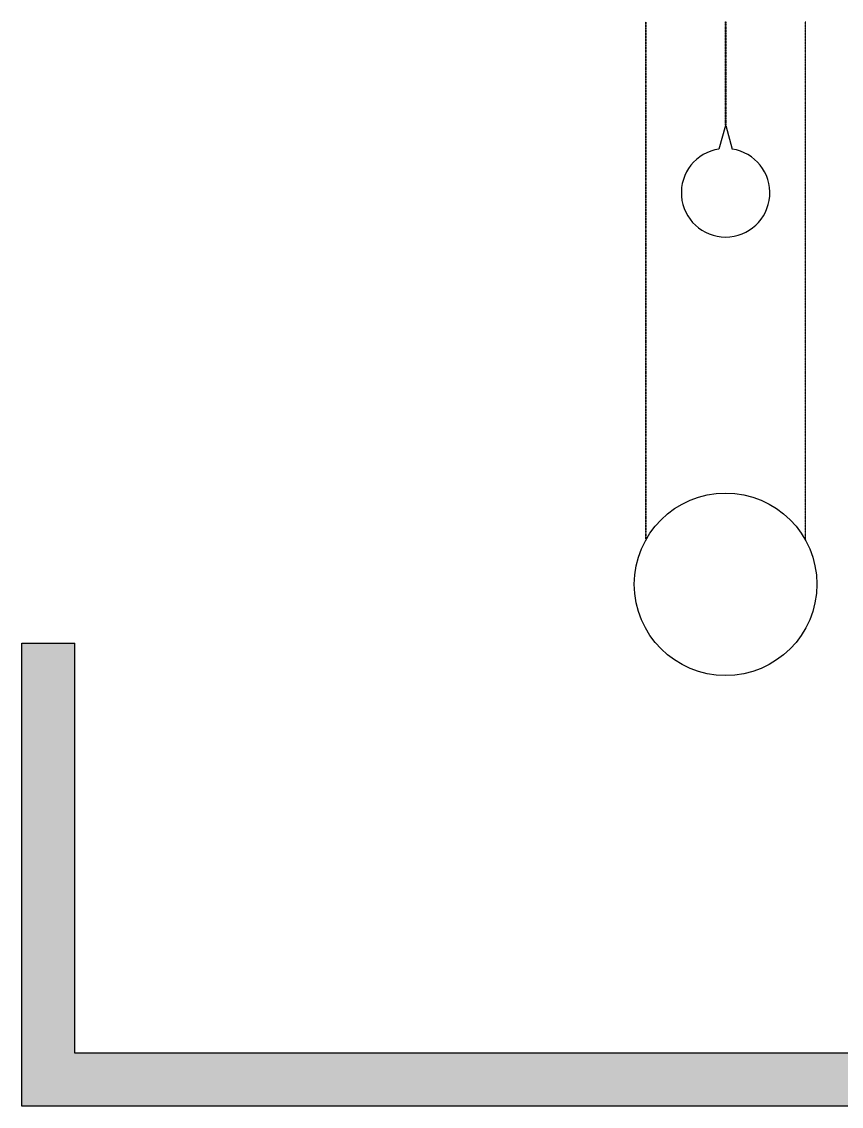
# Model space of a CAD drawing. Header units: inches. Extents: x 741154 to 810950, y 213785 to 295527.
# Drawn here: x 756808 to 766067, y 213785 to 226038 of the extents above; entities that cross this region are included whole.
import ezdxf

# ---------------------------------------------------------------- set-up
doc = ezdxf.new("R2010")
doc.units = ezdxf.units.IN
doc.header["$MEASUREMENT"] = 0

# ---------------------------------------------------------------- blocks, each defined once
blk = doc.blocks.new('*U287')
blk.add_lwpolyline([(-1.5, 1.5), (1.5, 1.5), (1.5, -1.5), (-1.5, -1.5)], close=True)
blk = doc.blocks.new('*U288')
at = {"color": 0, "linetype": 'ByBlock', "lineweight": -2, "transparency": 16777216}
for p in [(0, 5838), (0, 5832), (0, 5826), (0, 5820), (0, 5814), (0, 5808), (0, 5802), (0, 5796), (0, 5790), (0, 5784), (0, 5778), (0, 5772), (0, 5766), (0, 5760), (0, 5754), (0, 5748), (0, 5742), (0, 5736), (0, 5730), (0, 5724), (0, 5718), (0, 5712), (0, 5706), (0, 5700), (0, 5694), (0, 5688), (0, 5682), (0, 5676), (0, 5670), (0, 5664), (0, 5658), (0, 5652), (0, 5646), (0, 5640), (0, 5634), (0, 5628), (0, 5622), (0, 5616), (0, 5610), (0, 5604), (0, 5598), (0, 5592), (0, 5586), (0, 5580), (0, 5574), (0, 5568), (0, 5562), (0, 5556), (0, 5550), (0, 5544), (0, 5538), (0, 5532), (0, 5526), (0, 5520), (0, 5514), (0, 5508), (0, 5502), (0, 5496), (0, 5490), (0, 5484), (0, 5478), (0, 5472), (0, 5466), (0, 5460), (0, 5454), (0, 5448), (0, 5442), (0, 5436), (0, 5430), (0, 5424), (0, 5418), (0, 5412), (0, 5406), (0, 5400), (0, 5394), (0, 5388), (0, 5382), (0, 5376), (0, 5370), (0, 5364), (0, 5358), (0, 5352), (0, 5346), (0, 5340), (0, 5334), (0, 5328), (0, 5322), (0, 5316), (0, 5310), (0, 5304), (0, 5298), (0, 5292), (0, 5286), (0, 5280), (0, 5274), (0, 5268), (0, 5262), (0, 5256), (0, 5250), (0, 5244), (0, 5238), (0, 5232), (0, 5226), (0, 5220), (0, 5214), (0, 5208), (0, 5202), (0, 5196), (0, 5190), (0, 5184), (0, 5178), (0, 5172), (0, 5166), (0, 5160), (0, 5154), (0, 5148), (0, 5142), (0, 5136), (0, 5130), (0, 5124), (0, 5118), (0, 5112), (0, 5106), (0, 5100), (0, 5094), (0, 5088), (0, 5082), (0, 5076), (0, 5070), (0, 5064), (0, 5058), (0, 5052), (0, 5046), (0, 5040), (0, 5034), (0, 5028), (0, 5022), (0, 5016), (0, 5010), (0, 5004), (0, 4998), (0, 4992), (0, 4986), (0, 4980), (0, 4974), (0, 4968), (0, 4962), (0, 4956), (0, 4950), (0, 4944), (0, 4938), (0, 4932), (0, 4926), (0, 4920), (0, 4914), (0, 4908), (0, 4902), (0, 4896), (0, 4890), (0, 4884), (0, 4878), (0, 4872), (0, 4866), (0, 4860), (0, 4854), (0, 4848), (0, 4842), (0, 4836), (0, 4830), (0, 4824), (0, 4818), (0, 4812), (0, 4806), (0, 4800), (0, 4794), (0, 4788), (0, 4782), (0, 4776), (0, 4770), (0, 4764), (0, 4758), (0, 4752), (0, 4746), (0, 4740), (0, 4734), (0, 4728), (0, 4722), (0, 4716), (0, 4710), (0, 4704), (0, 4698), (0, 4692), (0, 4686), (0, 4680), (0, 4674), (0, 4668), (0, 4662), (0, 4656), (0, 4650), (0, 4644), (0, 4638), (0, 4632), (0, 4626), (0, 4620), (0, 4614), (0, 4608), (0, 4602), (0, 4596), (0, 4590), (0, 4584), (0, 4578), (0, 4572), (0, 4566), (0, 4560), (0, 4554), (0, 4548), (0, 4542), (0, 4536), (0, 4530), (0, 4524), (0, 4518), (0, 4512), (0, 4506), (0, 4500), (0, 4494), (0, 4488), (0, 4482), (0, 4476), (0, 4470), (0, 4464), (0, 4458), (0, 4452), (0, 4446), (0, 4440), (0, 4434), (0, 4428), (0, 4422), (0, 4416), (0, 4410), (0, 4404), (0, 4398), (0, 4392), (0, 4386), (0, 4380), (0, 4374), (0, 4368), (0, 4362), (0, 4356), (0, 4350), (0, 4344), (0, 4338), (0, 4332), (0, 4326), (0, 4320), (0, 4314), (0, 4308), (0, 4302), (0, 4296), (0, 4290), (0, 4284), (0, 4278), (0, 4272), (0, 4266), (0, 4260), (0, 4254), (0, 4248), (0, 4242), (0, 4236), (0, 4230), (0, 4224), (0, 4218), (0, 4212), (0, 4206), (0, 4200), (0, 4194), (0, 4188), (0, 4182), (0, 4176), (0, 4170), (0, 4164), (0, 4158), (0, 4152), (0, 4146), (0, 4140), (0, 4134), (0, 4128), (0, 4122), (0, 4116), (0, 4110), (0, 4104), (0, 4098), (0, 4092), (0, 4086), (0, 4080), (0, 4074), (0, 4068), (0, 4062), (0, 4056), (0, 4050), (0, 4044), (0, 4038), (0, 4032), (0, 4026), (0, 4020), (0, 4014), (0, 4008), (0, 4002), (0, 3996), (0, 3990), (0, 3984), (0, 3978), (0, 3972), (0, 3966), (0, 3960), (0, 3954), (0, 3948), (0, 3942), (0, 3936), (0, 3930), (0, 3924), (0, 3918), (0, 3912), (0, 3906), (0, 3900), (0, 3894), (0, 3888), (0, 3882), (0, 3876), (0, 3870), (0, 3864), (0, 3858), (0, 3852), (0, 3846), (0, 3840), (0, 3834), (0, 3828), (0, 3822), (0, 3816), (0, 3810), (0, 3804), (0, 3798), (0, 3792), (0, 3786), (0, 3780), (0, 3774), (0, 3768), (0, 3762), (0, 3756), (0, 3750), (0, 3744), (0, 3738), (0, 3732), (0, 3726), (0, 3720), (0, 3714), (0, 3708), (0, 3702), (0, 3696), (0, 3690), (0, 3684), (0, 3678), (0, 3672), (0, 3666), (0, 3660), (0, 3654), (0, 3648), (0, 3642), (0, 3636), (0, 3630), (0, 3624), (0, 3618), (0, 3612), (0, 3606), (0, 3600), (0, 3594), (0, 3588), (0, 3582), (0, 3576), (0, 3570), (0, 3564), (0, 3558), (0, 3552), (0, 3546), (0, 3540), (0, 3534), (0, 3528), (0, 3522), (0, 3516), (0, 3510), (0, 3504), (0, 3498), (0, 3492), (0, 3486), (0, 3480), (0, 3474), (0, 3468), (0, 3462), (0, 3456), (0, 3450), (0, 3444), (0, 3438), (0, 3432), (0, 3426), (0, 3420), (0, 3414), (0, 3408), (0, 3402), (0, 3396), (0, 3390), (0, 3384), (0, 3378), (0, 3372), (0, 3366), (0, 3360), (0, 3354), (0, 3348), (0, 3342), (0, 3336), (0, 3330), (0, 3324), (0, 3318), (0, 3312), (0, 3306), (0, 3300), (0, 3294), (0, 3288), (0, 3282), (0, 3276), (0, 3270), (0, 3264), (0, 3258), (0, 3252), (0, 3246), (0, 3240), (0, 3234), (0, 3228), (0, 3222), (0, 3216), (0, 3210), (0, 3204), (0, 3198), (0, 3192), (0, 3186), (0, 3180), (0, 3174), (0, 3168), (0, 3162), (0, 3156), (0, 3150), (0, 3144), (0, 3138), (0, 3132), (0, 3126), (0, 3120), (0, 3114), (0, 3108), (0, 3102), (0, 3096), (0, 3090), (0, 3084), (0, 3078), (0, 3072), (0, 3066), (0, 3060), (0, 3054), (0, 3048), (0, 3042), (0, 3036), (0, 3030), (0, 3024), (0, 3018), (0, 3012), (0, 3006), (0, 3000), (0, 2994), (0, 2988), (0, 2982), (0, 2976), (0, 2970), (0, 2964), (0, 2958), (0, 2952), (0, 2946), (0, 2940), (0, 2934), (0, 2928), (0, 2922), (0, 2916), (0, 2910), (0, 2904), (0, 2898), (0, 2892), (0, 2886), (0, 2880), (0, 2874), (0, 2868), (0, 2862), (0, 2856), (0, 2850), (0, 2844), (0, 2838), (0, 2832), (0, 2826), (0, 2820), (0, 2814), (0, 2808), (0, 2802), (0, 2796), (0, 2790), (0, 2784), (0, 2778), (0, 2772), (0, 2766), (0, 2760), (0, 2754), (0, 2748), (0, 2742), (0, 2736), (0, 2730), (0, 2724), (0, 2718), (0, 2712), (0, 2706), (0, 2700), (0, 2694), (0, 2688), (0, 2682), (0, 2676), (0, 2670), (0, 2664), (0, 2658), (0, 2652), (0, 2646), (0, 2640), (0, 2634), (0, 2628), (0, 2622), (0, 2616), (0, 2610), (0, 2604), (0, 2598), (0, 2592), (0, 2586), (0, 2580), (0, 2574), (0, 2568), (0, 2562), (0, 2556), (0, 2550), (0, 2544), (0, 2538), (0, 2532), (0, 2526), (0, 2520), (0, 2514), (0, 2508), (0, 2502), (0, 2496), (0, 2490), (0, 2484), (0, 2478), (0, 2472), (0, 2466), (0, 2460), (0, 2454), (0, 2448), (0, 2442), (0, 2436), (0, 2430), (0, 2424), (0, 2418), (0, 2412), (0, 2406), (0, 2400), (0, 2394), (0, 2388), (0, 2382), (0, 2376), (0, 2370), (0, 2364), (0, 2358), (0, 2352), (0, 2346), (0, 2340), (0, 2334), (0, 2328), (0, 2322), (0, 2316), (0, 2310), (0, 2304), (0, 2298), (0, 2292), (0, 2286), (0, 2280), (0, 2274), (0, 2268), (0, 2262), (0, 2256), (0, 2250), (0, 2244), (0, 2238), (0, 2232), (0, 2226), (0, 2220), (0, 2214), (0, 2208), (0, 2202), (0, 2196), (0, 2190), (0, 2184), (0, 2178), (0, 2172), (0, 2166), (0, 2160), (0, 2154), (0, 2148), (0, 2142), (0, 2136), (0, 2130), (0, 2124), (0, 2118), (0, 2112), (0, 2106), (0, 2100), (0, 2094), (0, 2088), (0, 2082), (0, 2076), (0, 2070), (0, 2064), (0, 2058), (0, 2052), (0, 2046), (0, 2040), (0, 2034), (0, 2028), (0, 2022), (0, 2016), (0, 2010), (0, 2004), (0, 1998), (0, 1992), (0, 1986), (0, 1980), (0, 1974), (0, 1968), (0, 1962), (0, 1956), (0, 1950), (0, 1944), (0, 1938), (0, 1932), (0, 1926), (0, 1920), (0, 1914), (0, 1908), (0, 1902), (0, 1896), (0, 1890), (0, 1884), (0, 1878), (0, 1872), (0, 1866), (0, 1860), (0, 1854), (0, 1848), (0, 1842), (0, 1836), (0, 1830), (0, 1824), (0, 1818), (0, 1812), (0, 1806), (0, 1800), (0, 1794), (0, 1788), (0, 1782), (0, 1776), (0, 1770), (0, 1764), (0, 1758), (0, 1752), (0, 1746), (0, 1740), (0, 1734), (0, 1728), (0, 1722), (0, 1716), (0, 1710), (0, 1704), (0, 1698), (0, 1692), (0, 1686), (0, 1680), (0, 1674), (0, 1668), (0, 1662), (0, 1656), (0, 1650), (0, 1644), (0, 1638), (0, 1632), (0, 1626), (0, 1620), (0, 1614), (0, 1608), (0, 1602), (0, 1596), (0, 1590), (0, 1584), (0, 1578), (0, 1572), (0, 1566), (0, 1560), (0, 1554), (0, 1548), (0, 1542), (0, 1536), (0, 1530), (0, 1524), (0, 1518), (0, 1512), (0, 1506), (0, 1500), (0, 1494), (0, 1488), (0, 1482), (0, 1476), (0, 1470), (0, 1464), (0, 1458), (0, 1452), (0, 1446), (0, 1440), (0, 1434), (0, 1428), (0, 1422), (0, 1416), (0, 1410), (0, 1404), (0, 1398), (0, 1392), (0, 1386), (0, 1380), (0, 1374), (0, 1368), (0, 1362), (0, 1356), (0, 1350), (0, 1344), (0, 1338), (0, 1332), (0, 1326), (0, 1320), (0, 1314), (0, 1308), (0, 1302), (0, 1296), (0, 1290), (0, 1284), (0, 1278), (0, 1272), (0, 1266), (0, 1260), (0, 1254), (0, 1248), (0, 1242), (0, 1236), (0, 1230), (0, 1224), (0, 1218), (0, 1212), (0, 1206), (0, 1200), (0, 1194), (0, 1188), (0, 1182), (0, 1176), (0, 1170), (0, 1164), (0, 1158), (0, 1152), (0, 1146), (0, 1140), (0, 1134), (0, 1128), (0, 1122), (0, 1116), (0, 1110), (0, 1104), (0, 1098), (0, 1092), (0, 1086), (0, 1080), (0, 1074), (0, 1068), (0, 1062), (0, 1056), (0, 1050), (0, 1044), (0, 1038), (0, 1032), (0, 1026), (0, 1020), (0, 1014), (0, 1008), (0, 1002), (0, 996), (0, 990), (0, 984), (0, 978), (0, 972), (0, 966), (0, 960), (0, 954), (0, 948), (0, 942), (0, 936), (0, 930), (0, 924), (0, 918), (0, 912), (0, 906), (0, 900), (0, 894), (0, 888), (0, 882), (0, 876), (0, 870), (0, 864), (0, 858), (0, 852), (0, 846), (0, 840), (0, 834), (0, 828), (0, 822), (0, 816), (0, 810), (0, 804), (0, 798), (0, 792), (0, 786), (0, 780), (0, 774), (0, 768), (0, 762), (0, 756), (0, 750), (0, 744), (0, 738), (0, 732), (0, 726), (0, 720), (0, 714), (0, 708), (0, 702), (0, 696), (0, 690), (0, 684), (0, 678), (0, 672), (0, 666), (0, 660), (0, 654), (0, 648), (0, 642), (0, 636), (0, 630), (0, 624), (0, 618), (0, 612), (0, 606), (0, 600), (0, 594), (0, 588), (0, 582), (0, 576), (0, 570), (0, 564), (0, 558), (0, 552), (0, 546), (0, 540), (0, 534), (0, 528), (0, 522), (0, 516), (0, 510), (0, 504), (0, 498), (0, 492), (0, 486), (0, 480), (0, 474), (0, 468), (0, 462), (0, 456), (0, 450), (0, 444), (0, 438), (0, 432), (0, 426), (0, 420), (0, 414), (0, 408), (0, 402), (0, 396), (0, 390), (0, 384), (0, 378), (0, 372), (0, 366), (0, 360), (0, 354), (0, 348), (0, 342), (0, 336), (0, 330), (0, 324), (0, 318), (0, 312), (0, 306), (0, 300), (0, 294), (0, 288), (0, 282), (0, 276), (0, 270), (0, 264), (0, 258), (0, 252), (0, 246), (0, 240), (0, 234), (0, 228), (0, 222), (0, 216), (0, 210), (0, 204), (0, 198), (0, 192), (0, 186), (0, 180), (0, 174), (0, 168), (0, 162), (0, 156), (0, 150), (0, 144), (0, 138), (0, 132), (0, 126), (0, 0), (0, 120), (0, 114), (0, 108), (0, 102), (0, 96), (0, 90), (0, 84), (0, 78), (0, 72), (0, 66), (0, 60), (0, 54), (0, 48), (0, 42), (0, 36), (0, 30), (0, 24), (0, 18), (0, 12), (0, 6)]:
    blk.add_blockref('*U287', p, dxfattribs=at)
blk = doc.blocks.new('*U291')
blk.add_lwpolyline([(-1.5, 1.5), (1.5, 1.5), (1.5, -1.5), (-1.5, -1.5)], close=True)
blk = doc.blocks.new('*U292')
at = {"color": 0, "linetype": 'ByBlock', "lineweight": -2, "transparency": 16777216}
for p in [(0, 5838), (0, 5832), (0, 5826), (0, 5820), (0, 5814), (0, 5808), (0, 5802), (0, 5796), (0, 5790), (0, 5784), (0, 5778), (0, 5772), (0, 5766), (0, 5760), (0, 5754), (0, 5748), (0, 5742), (0, 5736), (0, 5730), (0, 5724), (0, 5718), (0, 5712), (0, 5706), (0, 5700), (0, 5694), (0, 5688), (0, 5682), (0, 5676), (0, 5670), (0, 5664), (0, 5658), (0, 5652), (0, 5646), (0, 5640), (0, 5634), (0, 5628), (0, 5622), (0, 5616), (0, 5610), (0, 5604), (0, 5598), (0, 5592), (0, 5586), (0, 5580), (0, 5574), (0, 5568), (0, 5562), (0, 5556), (0, 5550), (0, 5544), (0, 5538), (0, 5532), (0, 5526), (0, 5520), (0, 5514), (0, 5508), (0, 5502), (0, 5496), (0, 5490), (0, 5484), (0, 5478), (0, 5472), (0, 5466), (0, 5460), (0, 5454), (0, 5448), (0, 5442), (0, 5436), (0, 5430), (0, 5424), (0, 5418), (0, 5412), (0, 5406), (0, 5400), (0, 5394), (0, 5388), (0, 5382), (0, 5376), (0, 5370), (0, 5364), (0, 5358), (0, 5352), (0, 5346), (0, 5340), (0, 5334), (0, 5328), (0, 5322), (0, 5316), (0, 5310), (0, 5304), (0, 5298), (0, 5292), (0, 5286), (0, 5280), (0, 5274), (0, 5268), (0, 5262), (0, 5256), (0, 5250), (0, 5244), (0, 5238), (0, 5232), (0, 5226), (0, 5220), (0, 5214), (0, 5208), (0, 5202), (0, 5196), (0, 5190), (0, 5184), (0, 5178), (0, 5172), (0, 5166), (0, 5160), (0, 5154), (0, 5148), (0, 5142), (0, 5136), (0, 5130), (0, 5124), (0, 5118), (0, 5112), (0, 5106), (0, 5100), (0, 5094), (0, 5088), (0, 5082), (0, 5076), (0, 5070), (0, 5064), (0, 5058), (0, 5052), (0, 5046), (0, 5040), (0, 5034), (0, 5028), (0, 5022), (0, 5016), (0, 5010), (0, 5004), (0, 4998), (0, 4992), (0, 4986), (0, 4980), (0, 4974), (0, 4968), (0, 4962), (0, 4956), (0, 4950), (0, 4944), (0, 4938), (0, 4932), (0, 4926), (0, 4920), (0, 4914), (0, 4908), (0, 4902), (0, 4896), (0, 4890), (0, 4884), (0, 4878), (0, 4872), (0, 4866), (0, 4860), (0, 4854), (0, 4848), (0, 4842), (0, 4836), (0, 4830), (0, 4824), (0, 4818), (0, 4812), (0, 4806), (0, 4800), (0, 4794), (0, 4788), (0, 4782), (0, 4776), (0, 4770), (0, 4764), (0, 4758), (0, 4752), (0, 4746), (0, 4740), (0, 4734), (0, 4728), (0, 4722), (0, 4716), (0, 4710), (0, 4704), (0, 4698), (0, 4692), (0, 4686), (0, 4680), (0, 4674), (0, 4668), (0, 4662), (0, 4656), (0, 4650), (0, 4644), (0, 4638), (0, 4632), (0, 4626), (0, 4620), (0, 4614), (0, 4608), (0, 4602), (0, 4596), (0, 4590), (0, 4584), (0, 4578), (0, 4572), (0, 4566), (0, 4560), (0, 4554), (0, 4548), (0, 4542), (0, 4536), (0, 4530), (0, 4524), (0, 4518), (0, 4512), (0, 4506), (0, 4500), (0, 4494), (0, 4488), (0, 4482), (0, 4476), (0, 4470), (0, 4464), (0, 4458), (0, 4452), (0, 4446), (0, 4440), (0, 4434), (0, 4428), (0, 4422), (0, 4416), (0, 4410), (0, 4404), (0, 4398), (0, 4392), (0, 4386), (0, 4380), (0, 4374), (0, 4368), (0, 4362), (0, 4356), (0, 4350), (0, 4344), (0, 4338), (0, 4332), (0, 4326), (0, 4320), (0, 4314), (0, 4308), (0, 4302), (0, 4296), (0, 4290), (0, 4284), (0, 4278), (0, 4272), (0, 4266), (0, 4260), (0, 4254), (0, 4248), (0, 4242), (0, 4236), (0, 4230), (0, 4224), (0, 4218), (0, 4212), (0, 4206), (0, 4200), (0, 4194), (0, 4188), (0, 4182), (0, 4176), (0, 4170), (0, 4164), (0, 4158), (0, 4152), (0, 4146), (0, 4140), (0, 4134), (0, 4128), (0, 4122), (0, 4116), (0, 4110), (0, 4104), (0, 4098), (0, 4092), (0, 4086), (0, 4080), (0, 4074), (0, 4068), (0, 4062), (0, 4056), (0, 4050), (0, 4044), (0, 4038), (0, 4032), (0, 4026), (0, 4020), (0, 4014), (0, 4008), (0, 4002), (0, 3996), (0, 3990), (0, 3984), (0, 3978), (0, 3972), (0, 3966), (0, 3960), (0, 3954), (0, 3948), (0, 3942), (0, 3936), (0, 3930), (0, 3924), (0, 3918), (0, 3912), (0, 3906), (0, 3900), (0, 3894), (0, 3888), (0, 3882), (0, 3876), (0, 3870), (0, 3864), (0, 3858), (0, 3852), (0, 3846), (0, 3840), (0, 3834), (0, 3828), (0, 3822), (0, 3816), (0, 3810), (0, 3804), (0, 3798), (0, 3792), (0, 3786), (0, 3780), (0, 3774), (0, 3768), (0, 3762), (0, 3756), (0, 3750), (0, 3744), (0, 3738), (0, 3732), (0, 3726), (0, 3720), (0, 3714), (0, 3708), (0, 3702), (0, 3696), (0, 3690), (0, 3684), (0, 3678), (0, 3672), (0, 3666), (0, 3660), (0, 3654), (0, 3648), (0, 3642), (0, 3636), (0, 3630), (0, 3624), (0, 3618), (0, 3612), (0, 3606), (0, 3600), (0, 3594), (0, 3588), (0, 3582), (0, 3576), (0, 3570), (0, 3564), (0, 3558), (0, 3552), (0, 3546), (0, 3540), (0, 3534), (0, 3528), (0, 3522), (0, 3516), (0, 3510), (0, 3504), (0, 3498), (0, 3492), (0, 3486), (0, 3480), (0, 3474), (0, 3468), (0, 3462), (0, 3456), (0, 3450), (0, 3444), (0, 3438), (0, 3432), (0, 3426), (0, 3420), (0, 3414), (0, 3408), (0, 3402), (0, 3396), (0, 3390), (0, 3384), (0, 3378), (0, 3372), (0, 3366), (0, 3360), (0, 3354), (0, 3348), (0, 3342), (0, 3336), (0, 3330), (0, 3324), (0, 3318), (0, 3312), (0, 3306), (0, 3300), (0, 3294), (0, 3288), (0, 3282), (0, 3276), (0, 3270), (0, 3264), (0, 3258), (0, 3252), (0, 3246), (0, 3240), (0, 3234), (0, 3228), (0, 3222), (0, 3216), (0, 3210), (0, 3204), (0, 3198), (0, 3192), (0, 3186), (0, 3180), (0, 3174), (0, 3168), (0, 3162), (0, 3156), (0, 3150), (0, 3144), (0, 3138), (0, 3132), (0, 3126), (0, 3120), (0, 3114), (0, 3108), (0, 3102), (0, 3096), (0, 3090), (0, 3084), (0, 3078), (0, 3072), (0, 3066), (0, 3060), (0, 3054), (0, 3048), (0, 3042), (0, 3036), (0, 3030), (0, 3024), (0, 3018), (0, 3012), (0, 3006), (0, 3000), (0, 2994), (0, 2988), (0, 2982), (0, 2976), (0, 2970), (0, 2964), (0, 2958), (0, 2952), (0, 2946), (0, 2940), (0, 2934), (0, 2928), (0, 2922), (0, 2916), (0, 2910), (0, 2904), (0, 2898), (0, 2892), (0, 2886), (0, 2880), (0, 2874), (0, 2868), (0, 2862), (0, 2856), (0, 2850), (0, 2844), (0, 2838), (0, 2832), (0, 2826), (0, 2820), (0, 2814), (0, 2808), (0, 2802), (0, 2796), (0, 2790), (0, 2784), (0, 2778), (0, 2772), (0, 2766), (0, 2760), (0, 2754), (0, 2748), (0, 2742), (0, 2736), (0, 2730), (0, 2724), (0, 2718), (0, 2712), (0, 2706), (0, 2700), (0, 2694), (0, 2688), (0, 2682), (0, 2676), (0, 2670), (0, 2664), (0, 2658), (0, 2652), (0, 2646), (0, 2640), (0, 2634), (0, 2628), (0, 2622), (0, 2616), (0, 2610), (0, 2604), (0, 2598), (0, 2592), (0, 2586), (0, 2580), (0, 2574), (0, 2568), (0, 2562), (0, 2556), (0, 2550), (0, 2544), (0, 2538), (0, 2532), (0, 2526), (0, 2520), (0, 2514), (0, 2508), (0, 2502), (0, 2496), (0, 2490), (0, 2484), (0, 2478), (0, 2472), (0, 2466), (0, 2460), (0, 2454), (0, 2448), (0, 2442), (0, 2436), (0, 2430), (0, 2424), (0, 2418), (0, 2412), (0, 2406), (0, 2400), (0, 2394), (0, 2388), (0, 2382), (0, 2376), (0, 2370), (0, 2364), (0, 2358), (0, 2352), (0, 2346), (0, 2340), (0, 2334), (0, 2328), (0, 2322), (0, 2316), (0, 2310), (0, 2304), (0, 2298), (0, 2292), (0, 2286), (0, 2280), (0, 2274), (0, 2268), (0, 2262), (0, 2256), (0, 2250), (0, 2244), (0, 2238), (0, 2232), (0, 2226), (0, 2220), (0, 2214), (0, 2208), (0, 2202), (0, 2196), (0, 2190), (0, 2184), (0, 2178), (0, 2172), (0, 2166), (0, 2160), (0, 2154), (0, 2148), (0, 2142), (0, 2136), (0, 2130), (0, 2124), (0, 2118), (0, 2112), (0, 2106), (0, 2100), (0, 2094), (0, 2088), (0, 2082), (0, 2076), (0, 2070), (0, 2064), (0, 2058), (0, 2052), (0, 2046), (0, 2040), (0, 2034), (0, 2028), (0, 2022), (0, 2016), (0, 2010), (0, 2004), (0, 1998), (0, 1992), (0, 1986), (0, 1980), (0, 1974), (0, 1968), (0, 1962), (0, 1956), (0, 1950), (0, 1944), (0, 1938), (0, 1932), (0, 1926), (0, 1920), (0, 1914), (0, 1908), (0, 1902), (0, 1896), (0, 1890), (0, 1884), (0, 1878), (0, 1872), (0, 1866), (0, 1860), (0, 1854), (0, 1848), (0, 1842), (0, 1836), (0, 1830), (0, 1824), (0, 1818), (0, 1812), (0, 1806), (0, 1800), (0, 1794), (0, 1788), (0, 1782), (0, 1776), (0, 1770), (0, 1764), (0, 1758), (0, 1752), (0, 1746), (0, 1740), (0, 1734), (0, 1728), (0, 1722), (0, 1716), (0, 1710), (0, 1704), (0, 1698), (0, 1692), (0, 1686), (0, 1680), (0, 1674), (0, 1668), (0, 1662), (0, 1656), (0, 1650), (0, 1644), (0, 1638), (0, 1632), (0, 1626), (0, 1620), (0, 1614), (0, 1608), (0, 1602), (0, 1596), (0, 1590), (0, 1584), (0, 1578), (0, 1572), (0, 1566), (0, 1560), (0, 1554), (0, 1548), (0, 1542), (0, 1536), (0, 1530), (0, 1524), (0, 1518), (0, 1512), (0, 1506), (0, 1500), (0, 1494), (0, 1488), (0, 1482), (0, 1476), (0, 1470), (0, 1464), (0, 1458), (0, 1452), (0, 1446), (0, 1440), (0, 1434), (0, 1428), (0, 1422), (0, 1416), (0, 1410), (0, 1404), (0, 1398), (0, 1392), (0, 1386), (0, 1380), (0, 1374), (0, 1368), (0, 1362), (0, 1356), (0, 1350), (0, 1344), (0, 1338), (0, 1332), (0, 1326), (0, 1320), (0, 1314), (0, 1308), (0, 1302), (0, 1296), (0, 1290), (0, 1284), (0, 1278), (0, 1272), (0, 1266), (0, 1260), (0, 1254), (0, 1248), (0, 1242), (0, 1236), (0, 1230), (0, 1224), (0, 1218), (0, 1212), (0, 1206), (0, 1200), (0, 1194), (0, 1188), (0, 1182), (0, 1176), (0, 1170), (0, 1164), (0, 1158), (0, 1152), (0, 1146), (0, 1140), (0, 1134), (0, 1128), (0, 1122), (0, 1116), (0, 1110), (0, 1104), (0, 1098), (0, 1092), (0, 1086), (0, 1080), (0, 1074), (0, 1068), (0, 1062), (0, 1056), (0, 1050), (0, 1044), (0, 1038), (0, 1032), (0, 1026), (0, 1020), (0, 1014), (0, 1008), (0, 1002), (0, 996), (0, 990), (0, 984), (0, 978), (0, 972), (0, 966), (0, 960), (0, 954), (0, 948), (0, 942), (0, 936), (0, 930), (0, 924), (0, 918), (0, 912), (0, 906), (0, 900), (0, 894), (0, 888), (0, 882), (0, 876), (0, 870), (0, 864), (0, 858), (0, 852), (0, 846), (0, 840), (0, 834), (0, 828), (0, 822), (0, 816), (0, 810), (0, 804), (0, 798), (0, 792), (0, 786), (0, 780), (0, 774), (0, 768), (0, 762), (0, 756), (0, 750), (0, 744), (0, 738), (0, 732), (0, 726), (0, 720), (0, 714), (0, 708), (0, 702), (0, 696), (0, 690), (0, 684), (0, 678), (0, 672), (0, 666), (0, 660), (0, 654), (0, 648), (0, 642), (0, 636), (0, 630), (0, 624), (0, 618), (0, 612), (0, 606), (0, 600), (0, 594), (0, 588), (0, 582), (0, 576), (0, 570), (0, 564), (0, 558), (0, 552), (0, 546), (0, 540), (0, 534), (0, 528), (0, 522), (0, 516), (0, 510), (0, 504), (0, 498), (0, 492), (0, 486), (0, 480), (0, 474), (0, 468), (0, 462), (0, 456), (0, 450), (0, 444), (0, 438), (0, 432), (0, 426), (0, 420), (0, 414), (0, 408), (0, 402), (0, 396), (0, 390), (0, 384), (0, 378), (0, 372), (0, 366), (0, 360), (0, 354), (0, 348), (0, 342), (0, 336), (0, 330), (0, 324), (0, 318), (0, 312), (0, 306), (0, 300), (0, 294), (0, 288), (0, 282), (0, 276), (0, 270), (0, 264), (0, 258), (0, 252), (0, 246), (0, 240), (0, 234), (0, 228), (0, 222), (0, 216), (0, 210), (0, 204), (0, 198), (0, 192), (0, 186), (0, 180), (0, 174), (0, 168), (0, 162), (0, 156), (0, 150), (0, 144), (0, 138), (0, 132), (0, 126), (0, 0), (0, 120), (0, 114), (0, 108), (0, 102), (0, 96), (0, 90), (0, 84), (0, 78), (0, 72), (0, 66), (0, 60), (0, 54), (0, 48), (0, 42), (0, 36), (0, 30), (0, 24), (0, 18), (0, 12), (0, 6)]:
    blk.add_blockref('*U291', p, dxfattribs=at)

msp = doc.modelspace()

# ---------------------------------------------------------------- hatches: boundary and pattern name
h = msp.add_hatch(color=256)
h.dxf.hatch_style = 1
h.paths.add_polyline_path([(756808, 219017), (757408, 219017), (757408, 214385), (778249, 214385), (778249, 213785), (756808, 213785)])
h.paths.add_polyline_path([(810950, 213785), (790410, 213785), (790410, 214385), (810350, 214385), (810350, 222165), (810950, 222165)])

# ---------------------------------------------------------------- linework, layer by layer
for p, q in [((764759, 224867), (764685, 224599)), ((764761, 224867), (764835, 224599)), ((756808, 213785), (756808, 219017)), ((756808, 219017), (757408, 219017)), ((757408, 214385), (757408, 219017)), ((778249, 214385), (757408, 214385)), ((778249, 213785), (756808, 213785))]:
    msp.add_line(p, q)
for points in [[(764761, 226032), (764758, 226032), (764758, 226035), (764761, 226035)], [(764761, 226026), (764758, 226026), (764758, 226029), (764761, 226029)], [(764761, 226020), (764758, 226020), (764758, 226023), (764761, 226023)], [(764761, 226014), (764758, 226014), (764758, 226017), (764761, 226017)], [(764761, 226008), (764758, 226008), (764758, 226011), (764761, 226011)], [(764761, 226002), (764758, 226002), (764758, 226005), (764761, 226005)], [(764761, 225996), (764758, 225996), (764758, 225999), (764761, 225999)], [(764761, 225990), (764758, 225990), (764758, 225993), (764761, 225993)], [(764761, 225984), (764758, 225984), (764758, 225987), (764761, 225987)], [(764761, 225978), (764758, 225978), (764758, 225981), (764761, 225981)], [(764761, 225972), (764758, 225972), (764758, 225975), (764761, 225975)], [(764761, 225966), (764758, 225966), (764758, 225969), (764761, 225969)], [(764761, 225960), (764758, 225960), (764758, 225963), (764761, 225963)], [(764761, 225954), (764758, 225954), (764758, 225957), (764761, 225957)], [(764761, 225948), (764758, 225948), (764758, 225951), (764761, 225951)], [(764761, 225942), (764758, 225942), (764758, 225945), (764761, 225945)], [(764761, 225936), (764758, 225936), (764758, 225939), (764761, 225939)], [(764761, 225930), (764758, 225930), (764758, 225933), (764761, 225933)], [(764761, 225924), (764758, 225924), (764758, 225927), (764761, 225927)], [(764761, 225918), (764758, 225918), (764758, 225921), (764761, 225921)], [(764761, 225912), (764758, 225912), (764758, 225915), (764761, 225915)], [(764761, 225906), (764758, 225906), (764758, 225909), (764761, 225909)], [(764761, 225900), (764758, 225900), (764758, 225903), (764761, 225903)], [(764761, 225894), (764758, 225894), (764758, 225897), (764761, 225897)], [(764761, 225888), (764758, 225888), (764758, 225891), (764761, 225891)], [(764761, 225882), (764758, 225882), (764758, 225885), (764761, 225885)], [(764761, 225876), (764758, 225876), (764758, 225879), (764761, 225879)], [(764761, 225870), (764758, 225870), (764758, 225873), (764761, 225873)], [(764761, 225864), (764758, 225864), (764758, 225867), (764761, 225867)], [(764761, 225858), (764758, 225858), (764758, 225861), (764761, 225861)], [(764761, 225852), (764758, 225852), (764758, 225855), (764761, 225855)], [(764761, 225846), (764758, 225846), (764758, 225849), (764761, 225849)], [(764761, 225840), (764758, 225840), (764758, 225843), (764761, 225843)], [(764761, 225834), (764758, 225834), (764758, 225837), (764761, 225837)], [(764761, 225828), (764758, 225828), (764758, 225831), (764761, 225831)], [(764761, 225822), (764758, 225822), (764758, 225825), (764761, 225825)], [(764761, 225816), (764758, 225816), (764758, 225819), (764761, 225819)], [(764761, 225810), (764758, 225810), (764758, 225813), (764761, 225813)], [(764761, 225804), (764758, 225804), (764758, 225807), (764761, 225807)], [(764761, 225798), (764758, 225798), (764758, 225801), (764761, 225801)], [(764761, 225792), (764758, 225792), (764758, 225795), (764761, 225795)], [(764761, 225786), (764758, 225786), (764758, 225789), (764761, 225789)], [(764761, 225780), (764758, 225780), (764758, 225783), (764761, 225783)], [(764761, 225774), (764758, 225774), (764758, 225777), (764761, 225777)], [(764761, 225768), (764758, 225768), (764758, 225771), (764761, 225771)], [(764761, 225762), (764758, 225762), (764758, 225765), (764761, 225765)], [(764761, 225756), (764758, 225756), (764758, 225759), (764761, 225759)], [(764761, 225750), (764758, 225750), (764758, 225753), (764761, 225753)], [(764761, 225744), (764758, 225744), (764758, 225747), (764761, 225747)], [(764761, 225738), (764758, 225738), (764758, 225741), (764761, 225741)], [(764761, 225732), (764758, 225732), (764758, 225735), (764761, 225735)], [(764761, 225726), (764758, 225726), (764758, 225729), (764761, 225729)], [(764761, 225720), (764758, 225720), (764758, 225723), (764761, 225723)], [(764761, 225714), (764758, 225714), (764758, 225717), (764761, 225717)], [(764761, 225708), (764758, 225708), (764758, 225711), (764761, 225711)], [(764761, 225702), (764758, 225702), (764758, 225705), (764761, 225705)], [(764761, 225696), (764758, 225696), (764758, 225699), (764761, 225699)], [(764761, 225690), (764758, 225690), (764758, 225693), (764761, 225693)], [(764761, 225684), (764758, 225684), (764758, 225687), (764761, 225687)], [(764761, 225678), (764758, 225678), (764758, 225681), (764761, 225681)], [(764761, 225672), (764758, 225672), (764758, 225675), (764761, 225675)], [(764761, 225666), (764758, 225666), (764758, 225669), (764761, 225669)], [(764761, 225660), (764758, 225660), (764758, 225663), (764761, 225663)], [(764761, 225654), (764758, 225654), (764758, 225657), (764761, 225657)], [(764761, 225648), (764758, 225648), (764758, 225651), (764761, 225651)], [(764761, 225642), (764758, 225642), (764758, 225645), (764761, 225645)], [(764761, 225636), (764758, 225636), (764758, 225639), (764761, 225639)], [(764761, 225630), (764758, 225630), (764758, 225633), (764761, 225633)], [(764761, 225624), (764758, 225624), (764758, 225627), (764761, 225627)], [(764761, 225618), (764758, 225618), (764758, 225621), (764761, 225621)], [(764761, 225612), (764758, 225612), (764758, 225615), (764761, 225615)], [(764761, 225606), (764758, 225606), (764758, 225609), (764761, 225609)], [(764761, 225600), (764758, 225600), (764758, 225603), (764761, 225603)], [(764761, 225594), (764758, 225594), (764758, 225597), (764761, 225597)], [(764761, 225588), (764758, 225588), (764758, 225591), (764761, 225591)], [(764761, 225582), (764758, 225582), (764758, 225585), (764761, 225585)], [(764761, 225576), (764758, 225576), (764758, 225579), (764761, 225579)], [(764761, 225570), (764758, 225570), (764758, 225573), (764761, 225573)], [(764761, 225564), (764758, 225564), (764758, 225567), (764761, 225567)], [(764761, 225558), (764758, 225558), (764758, 225561), (764761, 225561)], [(764761, 225552), (764758, 225552), (764758, 225555), (764761, 225555)], [(764761, 225546), (764758, 225546), (764758, 225549), (764761, 225549)], [(764761, 225540), (764758, 225540), (764758, 225543), (764761, 225543)], [(764761, 225534), (764758, 225534), (764758, 225537), (764761, 225537)], [(764761, 225528), (764758, 225528), (764758, 225531), (764761, 225531)], [(764761, 225522), (764758, 225522), (764758, 225525), (764761, 225525)], [(764761, 225516), (764758, 225516), (764758, 225519), (764761, 225519)], [(764761, 225510), (764758, 225510), (764758, 225513), (764761, 225513)], [(764761, 225504), (764758, 225504), (764758, 225507), (764761, 225507)], [(764761, 225498), (764758, 225498), (764758, 225501), (764761, 225501)], [(764761, 225492), (764758, 225492), (764758, 225495), (764761, 225495)], [(764761, 225486), (764758, 225486), (764758, 225489), (764761, 225489)], [(764761, 225480), (764758, 225480), (764758, 225483), (764761, 225483)], [(764761, 225474), (764758, 225474), (764758, 225477), (764761, 225477)], [(764761, 225468), (764758, 225468), (764758, 225471), (764761, 225471)], [(764761, 225462), (764758, 225462), (764758, 225465), (764761, 225465)], [(764761, 225456), (764758, 225456), (764758, 225459), (764761, 225459)], [(764761, 225450), (764758, 225450), (764758, 225453), (764761, 225453)], [(764761, 225444), (764758, 225444), (764758, 225447), (764761, 225447)], [(764761, 225438), (764758, 225438), (764758, 225441), (764761, 225441)], [(764761, 225432), (764758, 225432), (764758, 225435), (764761, 225435)], [(764761, 225426), (764758, 225426), (764758, 225429), (764761, 225429)], [(764761, 225420), (764758, 225420), (764758, 225423), (764761, 225423)], [(764761, 225414), (764758, 225414), (764758, 225417), (764761, 225417)], [(764761, 225408), (764758, 225408), (764758, 225411), (764761, 225411)], [(764761, 225402), (764758, 225402), (764758, 225405), (764761, 225405)], [(764761, 225396), (764758, 225396), (764758, 225399), (764761, 225399)], [(764761, 225390), (764758, 225390), (764758, 225393), (764761, 225393)], [(764761, 225384), (764758, 225384), (764758, 225387), (764761, 225387)], [(764761, 225378), (764758, 225378), (764758, 225381), (764761, 225381)], [(764761, 225372), (764758, 225372), (764758, 225375), (764761, 225375)], [(764761, 225366), (764758, 225366), (764758, 225369), (764761, 225369)], [(764761, 225360), (764758, 225360), (764758, 225363), (764761, 225363)], [(764761, 225354), (764758, 225354), (764758, 225357), (764761, 225357)], [(764761, 225348), (764758, 225348), (764758, 225351), (764761, 225351)], [(764761, 225342), (764758, 225342), (764758, 225345), (764761, 225345)], [(764761, 225336), (764758, 225336), (764758, 225339), (764761, 225339)], [(764761, 225330), (764758, 225330), (764758, 225333), (764761, 225333)], [(764761, 225324), (764758, 225324), (764758, 225327), (764761, 225327)], [(764761, 225318), (764758, 225318), (764758, 225321), (764761, 225321)], [(764761, 225312), (764758, 225312), (764758, 225315), (764761, 225315)], [(764761, 225306), (764758, 225306), (764758, 225309), (764761, 225309)], [(764761, 225300), (764758, 225300), (764758, 225303), (764761, 225303)], [(764761, 225294), (764758, 225294), (764758, 225297), (764761, 225297)], [(764761, 225288), (764758, 225288), (764758, 225291), (764761, 225291)], [(764761, 225282), (764758, 225282), (764758, 225285), (764761, 225285)], [(764761, 225276), (764758, 225276), (764758, 225279), (764761, 225279)], [(764761, 225270), (764758, 225270), (764758, 225273), (764761, 225273)], [(764761, 225264), (764758, 225264), (764758, 225267), (764761, 225267)], [(764761, 225258), (764758, 225258), (764758, 225261), (764761, 225261)], [(764761, 225252), (764758, 225252), (764758, 225255), (764761, 225255)], [(764761, 225246), (764758, 225246), (764758, 225249), (764761, 225249)], [(764761, 225240), (764758, 225240), (764758, 225243), (764761, 225243)], [(764761, 225234), (764758, 225234), (764758, 225237), (764761, 225237)], [(764761, 225228), (764758, 225228), (764758, 225231), (764761, 225231)], [(764761, 225222), (764758, 225222), (764758, 225225), (764761, 225225)], [(764761, 225216), (764758, 225216), (764758, 225219), (764761, 225219)], [(764761, 225210), (764758, 225210), (764758, 225213), (764761, 225213)], [(764761, 225204), (764758, 225204), (764758, 225207), (764761, 225207)], [(764761, 225198), (764758, 225198), (764758, 225201), (764761, 225201)], [(764761, 225192), (764758, 225192), (764758, 225195), (764761, 225195)], [(764761, 225186), (764758, 225186), (764758, 225189), (764761, 225189)], [(764761, 225180), (764758, 225180), (764758, 225183), (764761, 225183)], [(764761, 225174), (764758, 225174), (764758, 225177), (764761, 225177)], [(764761, 225168), (764758, 225168), (764758, 225171), (764761, 225171)], [(764761, 225162), (764758, 225162), (764758, 225165), (764761, 225165)], [(764761, 225156), (764758, 225156), (764758, 225159), (764761, 225159)], [(764761, 225150), (764758, 225150), (764758, 225153), (764761, 225153)], [(764761, 225144), (764758, 225144), (764758, 225147), (764761, 225147)], [(764761, 225138), (764758, 225138), (764758, 225141), (764761, 225141)], [(764761, 225132), (764758, 225132), (764758, 225135), (764761, 225135)], [(764761, 225126), (764758, 225126), (764758, 225129), (764761, 225129)], [(764761, 225120), (764758, 225120), (764758, 225123), (764761, 225123)], [(764761, 225114), (764758, 225114), (764758, 225117), (764761, 225117)], [(764761, 225108), (764758, 225108), (764758, 225111), (764761, 225111)], [(764761, 225102), (764758, 225102), (764758, 225105), (764761, 225105)], [(764761, 225096), (764758, 225096), (764758, 225099), (764761, 225099)], [(764761, 225090), (764758, 225090), (764758, 225093), (764761, 225093)], [(764761, 225084), (764758, 225084), (764758, 225087), (764761, 225087)], [(764761, 225078), (764758, 225078), (764758, 225081), (764761, 225081)], [(764761, 225072), (764758, 225072), (764758, 225075), (764761, 225075)], [(764761, 225066), (764758, 225066), (764758, 225069), (764761, 225069)], [(764761, 225060), (764758, 225060), (764758, 225063), (764761, 225063)], [(764761, 225054), (764758, 225054), (764758, 225057), (764761, 225057)], [(764761, 225048), (764758, 225048), (764758, 225051), (764761, 225051)], [(764761, 225042), (764758, 225042), (764758, 225045), (764761, 225045)], [(764761, 225036), (764758, 225036), (764758, 225039), (764761, 225039)], [(764761, 225030), (764758, 225030), (764758, 225033), (764761, 225033)], [(764761, 225024), (764758, 225024), (764758, 225027), (764761, 225027)], [(764761, 225018), (764758, 225018), (764758, 225021), (764761, 225021)], [(764761, 225012), (764758, 225012), (764758, 225015), (764761, 225015)], [(764761, 225006), (764758, 225006), (764758, 225009), (764761, 225009)], [(764761, 225000), (764758, 225000), (764758, 225003), (764761, 225003)], [(764761, 224994), (764758, 224994), (764758, 224997), (764761, 224997)], [(764761, 224988), (764758, 224988), (764758, 224991), (764761, 224991)], [(764761, 224982), (764758, 224982), (764758, 224985), (764761, 224985)], [(764761, 224976), (764758, 224976), (764758, 224979), (764761, 224979)], [(764761, 224970), (764758, 224970), (764758, 224973), (764761, 224973)], [(764761, 224964), (764758, 224964), (764758, 224967), (764761, 224967)], [(764761, 224958), (764758, 224958), (764758, 224961), (764761, 224961)], [(764761, 224952), (764758, 224952), (764758, 224955), (764761, 224955)], [(764761, 224946), (764758, 224946), (764758, 224949), (764761, 224949)], [(764761, 224940), (764758, 224940), (764758, 224943), (764761, 224943)], [(764761, 224934), (764758, 224934), (764758, 224937), (764761, 224937)], [(764761, 224928), (764758, 224928), (764758, 224931), (764761, 224931)], [(764761, 224922), (764758, 224922), (764758, 224925), (764761, 224925)], [(764761, 224916), (764758, 224916), (764758, 224919), (764761, 224919)], [(764761, 224910), (764758, 224910), (764758, 224913), (764761, 224913)], [(764761, 224904), (764758, 224904), (764758, 224907), (764761, 224907)], [(764761, 224898), (764758, 224898), (764758, 224901), (764761, 224901)], [(764761, 224892), (764758, 224892), (764758, 224895), (764761, 224895)], [(764761, 224886), (764758, 224886), (764758, 224889), (764761, 224889)], [(764761, 224880), (764758, 224880), (764758, 224883), (764761, 224883)], [(764761, 224874), (764758, 224874), (764758, 224877), (764761, 224877)]]:
    msp.add_lwpolyline(points, close=True)
msp.add_circle((764760, 219682), 1031)
for centre, radius, start, end in [((764760, 224868), 1, 356.3216, 186.2894), ((764760, 224105), 500, 98.5994, 81.4006)]:
    msp.add_arc(centre, radius, start, end)

# ---------------------------------------------------------------- block references
at = {"rotation": 180}
msp.add_blockref('*U292', (763859, 226036), dxfattribs=at)
at = {"xscale": -1, "rotation": 180}
msp.add_blockref('*U288', (765660, 226036), dxfattribs=at)

doc.saveas('drawing.dxf')
